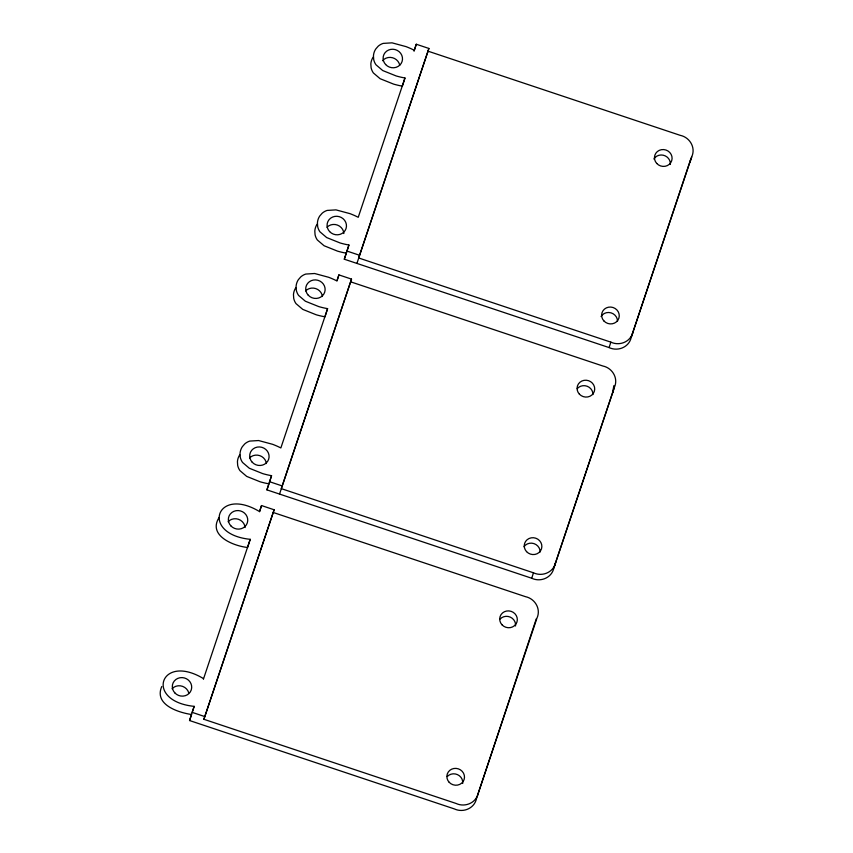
<?xml version="1.0" encoding="UTF-8"?>
<svg xmlns="http://www.w3.org/2000/svg" width="853" height="853" viewBox="0 0 853 853"><rect width="100%" height="100%" fill="white"/><g stroke="black" fill="none" stroke-linecap="round" stroke-linejoin="round"><path stroke-width="1.28" d="M613.861 385.652L612.571 392.966L553.874 567.949C551.816 577.844 540.567 582.45 531.728 578.249L266.925 489.867L271.553 475.697L268.311 475.046A90.834 85.993 17.7 0 1 262.799 473.65L249.311 468.244L242.583 462.497A14.565 13.787 17.7 0 1 240.29 457.208L240.034 453.54A15.706 14.874 17.7 0 1 242.327 446.716L244.736 443.933A14.565 13.787 17.7 0 1 249.758 441.086L258.608 440.543L272.64 444.317A90.834 85.993 17.7 0 1 277.886 446.514L280.861 447.942L327.584 308.658L324.353 308.018A90.834 85.993 17.7 0 1 318.83 306.622L305.353 301.216L298.614 295.458A14.565 13.787 17.7 0 1 296.322 290.18L296.076 286.512A15.706 14.874 17.7 0 1 298.358 279.677L300.778 276.905A14.565 13.787 17.7 0 1 305.79 274.058L314.64 273.504L328.672 277.289A90.834 85.993 17.7 0 1 333.918 279.485L336.892 280.914L338.908 274.901L351.521 279.112L281.277 488.63L533.466 572.8C542.295 577.001 553.554 572.406 555.612 562.511L614.309 387.518C618.649 378.391 612.422 367.942 602.836 366.001L350.647 281.831M536.356 618.66L476.496 798.611C474.417 808.495 463.179 813.09 454.34 808.911L189.547 720.529L194.164 706.359C143.965 701.198 160.289 652.556 203.472 678.604M690.941 158.487L631.252 337.287C629.205 347.182 617.945 351.788 609.106 347.587L344.303 259.205L348.93 245.024L345.7 244.384A90.834 85.993 17.7 0 1 340.176 242.988L326.699 237.582L319.96 231.835A14.565 13.787 17.7 0 1 317.668 226.546L317.423 222.878A15.706 14.874 17.7 0 1 319.704 216.054L322.125 213.271A14.565 13.787 17.7 0 1 327.136 210.424L335.986 209.881L350.018 213.655A90.834 85.993 17.7 0 1 355.264 215.852L358.239 217.28L404.962 77.996L401.731 77.356A90.834 85.993 17.7 0 1 396.208 75.96L382.73 70.554L375.992 64.796A14.565 13.787 17.7 0 1 373.699 59.518L373.454 55.85A15.706 14.874 17.7 0 1 375.746 49.016L378.156 46.243A14.565 13.787 17.7 0 1 383.178 43.396L392.028 42.842L406.049 46.627A90.834 85.993 17.7 0 1 411.295 48.824L414.27 50.252L416.285 44.239L428.899 48.45L427.779 51.948M691.698 156.856C696.027 147.729 689.8 137.28 680.214 135.339L428.025 51.169L358.655 257.969L610.844 342.138C619.683 346.339 630.932 341.744 632.99 331.849L691.698 156.856L689.96 162.305M273.269 512.493L525.459 596.663C535.034 598.625 541.239 609.053 536.932 618.18L478.234 793.173C476.155 803.046 464.917 807.642 456.078 803.462L203.888 719.292L274.133 509.774L261.53 505.562L259.515 511.576C216.321 485.528 199.997 534.159 250.206 539.32L247.594 547.487C233.296 545.973 207.578 535.567 219.104 517.494M259.579 511.683L261.53 505.562M269.313 482.691L271.553 475.697M327.584 308.658L324.982 316.826L321.741 316.175A90.834 85.993 17.7 0 1 316.228 314.789L302.74 309.372L296.012 303.625A14.565 13.787 17.7 0 1 293.72 298.347L293.464 294.669A15.706 14.874 17.7 0 1 295.756 287.845M337.052 280.733L338.908 274.901M344.303 259.205L348.93 245.024M404.962 77.996L402.36 86.164L399.129 85.513A90.834 85.993 17.7 0 1 393.606 84.116L380.129 78.711L373.39 72.963A14.565 13.787 17.7 0 1 371.098 67.675L370.842 64.007A15.706 14.874 17.7 0 1 373.134 57.183M414.057 51.233L416.285 44.239M203.888 719.292L274.133 509.774M279.539 494.068L351.521 279.112M356.917 263.406L428.899 48.45M531.728 578.249L533.466 572.8M609.106 347.587L610.844 342.138M553.874 567.949L555.612 562.511M612.571 392.966L614.309 387.518M631.252 337.287L632.99 331.849M189.547 720.529L191.562 714.515C177.968 712.458 153.892 704.621 161.75 686.526M194.164 706.359L192.149 712.362L204.763 716.573M203.398 679.233L250.206 539.32M266.925 489.867L268.94 483.854L265.709 483.203A90.834 85.993 17.7 0 1 260.197 481.817L246.709 476.411L239.97 470.653A14.565 13.787 17.7 0 1 237.678 465.375L237.433 461.708A15.706 14.874 17.7 0 1 239.725 454.873M346.329 253.192L343.087 252.541A90.834 85.993 17.7 0 1 337.575 251.155L324.087 245.749L317.359 239.992A14.565 13.787 17.7 0 1 315.066 234.714L314.81 231.046A15.706 14.874 17.7 0 1 317.103 224.211M346.915 251.038L359.518 255.25M269.537 481.7L282.14 485.911M326.976 227.261A9.746 9.223 17.7 0 1 343.855 233.541M382.56 60.723A9.746 9.223 17.7 0 1 399.726 65.191M601.056 316.484A8.861 8.391 17.7 0 1 617.519 321.368M653.888 158.999A8.861 8.391 17.7 0 1 670.319 164.48M249.598 457.922A9.746 9.223 17.7 0 1 266.413 463.542M305.63 290.894A9.746 9.223 17.7 0 1 322.455 296.513M524.009 546.645A8.861 8.391 17.7 0 1 540.141 552.03M577.214 388.68A8.861 8.391 17.7 0 1 592.974 394.544M172.061 688.744A9.746 9.223 17.7 0 1 188.748 692.807M228.103 521.716A9.746 9.223 17.7 0 1 245.11 527.549M447.271 776.529A8.861 8.391 17.7 0 1 462.71 783.459M500.103 619.043A8.861 8.391 17.7 0 1 515.543 625.974M329.61 231.579A9.746 9.223 17.7 0 0 346.019 228.625A9.746 9.223 17.7 0 0 334.685 216.427A9.746 9.223 17.7 0 0 329.61 231.579M385.641 64.54A9.746 9.223 17.7 0 0 402.051 61.597A9.746 9.223 17.7 0 0 390.727 49.389A9.746 9.223 17.7 0 0 385.641 64.54M603.924 320.963A8.861 8.391 17.7 0 0 618.851 318.276A8.861 8.391 17.7 0 0 608.552 307.187A8.861 8.391 17.7 0 0 603.924 320.963M656.757 163.467A8.861 8.391 17.7 0 0 671.684 160.791A8.861 8.391 17.7 0 0 661.384 149.691A8.861 8.391 17.7 0 0 656.757 163.467M252.221 462.241A9.746 9.223 17.7 0 0 268.642 459.287A9.746 9.223 17.7 0 0 257.307 447.089A9.746 9.223 17.7 0 0 252.221 462.241M308.264 295.213A9.746 9.223 17.7 0 0 324.673 292.259A9.746 9.223 17.7 0 0 313.339 280.051A9.746 9.223 17.7 0 0 308.264 295.213M526.546 551.624A8.861 8.391 17.7 0 0 541.463 548.937A8.861 8.391 17.7 0 0 531.163 537.848A8.861 8.391 17.7 0 0 526.546 551.624M579.379 394.139A8.861 8.391 17.7 0 0 594.296 391.452A8.861 8.391 17.7 0 0 583.996 380.353A8.861 8.391 17.7 0 0 579.379 394.139M174.844 692.903A9.746 9.223 17.7 0 0 191.253 689.949A9.746 9.223 17.7 0 0 179.93 677.751A9.746 9.223 17.7 0 0 174.844 692.903M230.875 525.874A9.746 9.223 17.7 0 0 247.295 522.921A9.746 9.223 17.7 0 0 235.961 510.712A9.746 9.223 17.7 0 0 230.875 525.874M449.168 782.286A8.861 8.391 17.7 0 0 464.085 779.599A8.861 8.391 17.7 0 0 453.785 768.51A8.861 8.391 17.7 0 0 449.168 782.286M502.001 624.801A8.861 8.391 17.7 0 0 516.918 622.114A8.861 8.391 17.7 0 0 506.618 611.025A8.861 8.391 17.7 0 0 502.001 624.801"/></g></svg>
